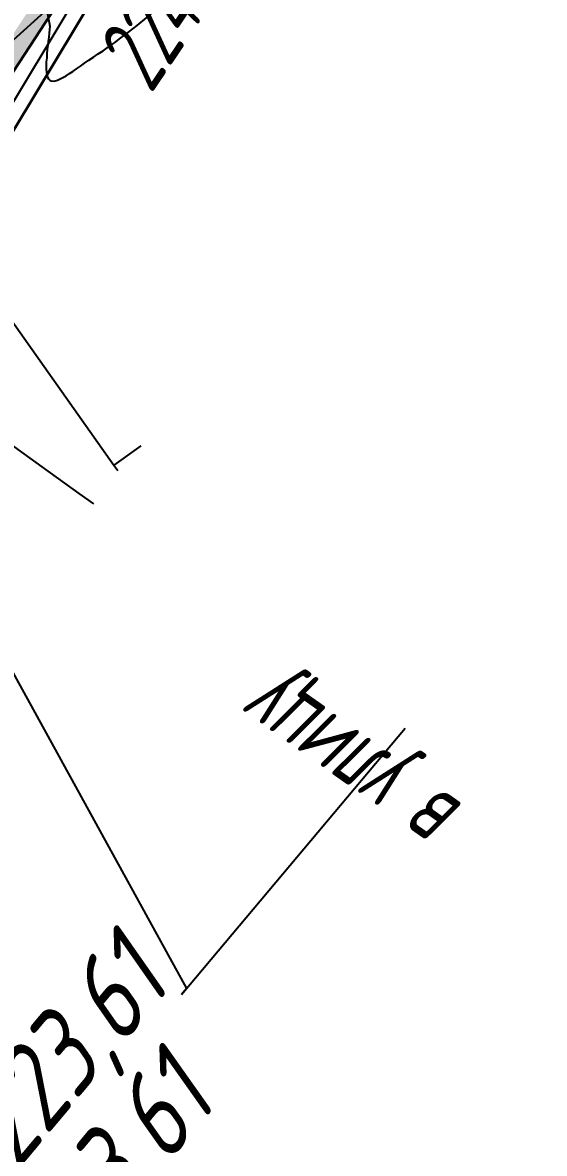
# Model space of a CAD drawing. Header units: millimetres. Extents: x -1799 to 6962, y -1020 to 4121.
# Drawn here: x 3652.5 to 3677.8, y 2821.7 to 2876.4 of the extents above; entities that cross this region are included whole.
import ezdxf
from ezdxf import colors
from ezdxf.entities.mleader import LeaderData, LeaderLine
from ezdxf.math import Vec2, Vec3

# ---------------------------------------------------------------- set-up
doc = ezdxf.new("R2010")
doc.units = ezdxf.units.MM
doc.linetypes.add('CONTI', pattern=[0])
for name, color, linetype, lineweight in [('10', 1, 'Continuous', 35), ('ОСЬ_ВЕРХ_ПОКРЫТИЯ_ОСЬ', 1, 'Continuous', 30), ('Отметки', 5, 'Continuous', 30), ('Тротуар', 40, 'Continuous', 35)]:
    doc.layers.add(name, color=color, linetype=linetype, lineweight=lineweight)
for name, color, linetype in [('GOR_BDEFAULT', 212, 'CONTI'), ('NAD_MDEFAULT', 7, 'CONTI'), ('PI_OTDEFAULT', 172, 'CONTI'), ('SIT_LDEFAULT', 7, 'CONTI'), ('КОПИЯ_ОСЬ_ТАНГЕНСЫ', 1, 'Continuous'), ('ОСЬ_ВЕРХ_ПОКРЫТИЯ_ТАНГЕНСЫ', 1, 'Continuous')]:
    doc.layers.add(name, color=color, linetype=linetype)
doc.styles.add('eskd', font='spds.shx', dxfattribs={"width": 1.2, "oblique": 15})
doc.styles.add('ГОСТ', font='', dxfattribs={"oblique": 15, "height": 4})
doc.styles.get('ГОСТ').set_extended_font_data('GOST type A')

# ---------------------------------------------------------------- blocks, each defined once
blk = doc.blocks.new('_None')

msp = doc.modelspace()

# ---------------------------------------------------------------- hatches: boundary and pattern name
at = {"layer": 'Тротуар', "lineweight": 30, "ltscale": 7}
msp.add_hatch(color=256, dxfattribs=at).paths.add_polyline_path([(3689.855972484404, 2975.383583003108), (3688.849431122662, 2975.461304333446), (3687.986193869156, 2972.475815641147), (3687.422746560196, 2968.916527452332), (3687.20929166204, 2967.937323836063), (3685.670514171603, 2960.878331534018), (3684.512979066154, 2954.426437493798), (3682.689804481672, 2945.928636242089), (3678.467887221583, 2931.065654819285), (3675.168710929933, 2920.675171074842), (3672.484654130365, 2913.344182007399), (3668.355003627375, 2905.03394244836), (3664.503893099327, 2898.174161877868), (3661.321862909166, 2892.933164621157), (3657.76275808886, 2886.142319357407), (3654.92116472321, 2880.858115817805), (3652.984006226741, 2877.357568754268), (3649.399106152743, 2871.89296175578), (3648.876112619715, 2871.064259735321), (3648.641903625141, 2870.73872756624), (3644.543915746452, 2864.28449616154), (3645.123415803633, 2863.413412258414), (3645.398887537778, 2863.788867984352), (3649.482122478288, 2870.196429036011), (3653.840763983239, 2876.840481138242), (3655.799043135028, 2880.379194333603), (3658.649217661246, 2885.679355329287), (3662.201051015765, 2892.456134440762), (3665.367730172331, 2897.670115811204), (3669.239317189271, 2904.566370073159), (3673.404727463445, 2912.948570265819), (3676.115233359431, 2920.351799994161), (3679.425638823692, 2930.777649092873), (3683.660690165541, 2945.6868681837), (3685.494276915919, 2954.233200452675), (3686.651521627509, 2960.68347588965)])

# ---------------------------------------------------------------- linework, layer by layer
at = {"layer": '10'}
msp.add_line((3649.925964376258, 2867.733480734204), (3675.755964376332, 2910.583480734763), dxfattribs=at)
msp.add_line((3649.925964376258, 2867.733480734204), (3675.755964376332, 2910.583480734763), dxfattribs=at)
at = {"layer": 'GOR_BDEFAULT', "color": 212, "elevation": 224, "flags": 128}
msp.add_lwpolyline([(3683.501700376402, 2901.549218735111), (3688.251700376402, 2906.539216734854), (3688.201700376414, 2906.789216734854), (3686.141700376416, 2908.359215734911), (3685.711700376423, 2908.669213734952), (3685.231700376442, 2909.01921173503), (3684.711700376423, 2909.389214735863), (3684.151700376426, 2909.789216734854), (3683.571700376409, 2910.199212734972), (3682.971700376433, 2910.629212735606), (3682.361700376447, 2911.059212735307), (3681.741700376451, 2911.489212735009), (3681.131700376407, 2911.909211734695), (3680.521700376421, 2912.329216734891), (3679.931700376395, 2912.719216735487), (3679.371700376398, 2913.099213735585), (3678.831700376419, 2913.439217735467), (3678.331700376419, 2913.749215735507), (3677.871700376398, 2914.01921173503), (3677.471700376433, 2914.249215735507), (3677.111700376447, 2914.439217735467), (3676.801700376449, 2914.579216734891), (3676.521700376421, 2914.699212734972), (3676.29170037644, 2914.76921173503), (3676.091700376428, 2914.819214735565), (3675.921700376444, 2914.839211735328), (3675.771700376421, 2914.829216734891), (3675.651700376426, 2914.809212735307), (3675.551700376449, 2914.759217735765), (3675.471700376433, 2914.699212734972), (3675.391700376416, 2914.619217735169), (3675.331700376419, 2914.539216734854), (3675.28170037643, 2914.449212734972), (3675.221700376433, 2914.349213735585), (3675.171700376444, 2914.249215735507), (3675.121700376398, 2914.149216735189), (3675.0617003764, 2914.059212735307), (3675.001700376402, 2913.95921473523), (3674.951700376414, 2913.859215734911), (3674.891700376416, 2913.759217735765), (3674.831700376419, 2913.669213734952), (3674.771700376421, 2913.569214735565), (3674.701700376414, 2913.479210735683), (3674.641700376416, 2913.389214735863), (3674.571700376409, 2913.309212735307), (3674.511700376412, 2913.229210735683), (3674.441700376405, 2913.149216735189), (3674.371700376398, 2913.079216734891), (3674.29170037644, 2913.01921173503), (3674.221700376433, 2912.95921473523), (3674.141700376416, 2912.899216735189), (3674.0617003764, 2912.849213735585), (3673.981700376442, 2912.809212735307), (3673.901700376426, 2912.759217735765), (3673.821700376409, 2912.719216735487), (3673.731700376442, 2912.669213734952), (3673.651700376426, 2912.629212735606), (3673.571700376409, 2912.579216734891), (3673.481700376442, 2912.539216734854), (3673.401700376426, 2912.489212735009), (3673.3117003764, 2912.429215735209), (3673.231700376442, 2912.369217735169), (3673.151700376426, 2912.299218735111), (3673.071700376409, 2912.229210735683), (3672.981700376442, 2912.149216735189), (3672.901700376426, 2912.059212735307), (3672.821700376409, 2911.969216735487), (3672.751700376402, 2911.869217735169), (3672.671700376444, 2911.759217735765), (3672.591700376428, 2911.649216735189), (3672.511700376412, 2911.529213735287), (3672.441700376405, 2911.409211734695), (3672.361700376447, 2911.279213735287), (3672.28170037643, 2911.149216735189), (3672.211700376423, 2911.01921173503), (3672.131700376407, 2910.879212735606), (3672.0617003764, 2910.749215735507), (3671.981700376442, 2910.609215734911), (3671.901700376426, 2910.469216735487), (3671.821700376409, 2910.329216734891), (3671.741700376451, 2910.179215735209), (3671.661700376435, 2910.039216734854), (3671.581700376419, 2909.889214735863), (3671.491700376451, 2909.739212735009), (3671.401700376426, 2909.579216734891), (3671.301700376449, 2909.419213734952), (3671.201700376414, 2909.239212735009), (3671.081700376419, 2909.069214735565), (3670.971700376433, 2908.879212735606), (3670.841700376428, 2908.679215735209), (3670.701700376414, 2908.479210735683), (3670.551700376449, 2908.259217735765), (3670.391700376416, 2908.029213735287), (3670.221700376433, 2907.789216734854), (3670.04170037644, 2907.539216734854), (3669.851700376437, 2907.26921173503), (3669.651700376426, 2906.989212735009), (3669.441700376405, 2906.70921473523), (3669.221700376433, 2906.409211734695), (3669.001700376402, 2906.109215734911), (3668.771700376421, 2905.809212735307), (3668.551700376449, 2905.509217735765), (3668.321700376409, 2905.20921473523), (3668.101700376437, 2904.899216735189), (3667.881700376407, 2904.609215734911), (3667.671700376444, 2904.309212735307), (3667.461700376423, 2904.029213735287), (3667.261700376412, 2903.749215735507), (3667.081700376419, 2903.479210735683), (3666.901700376426, 2903.219216735487), (3666.731700376442, 2902.979210735683), (3666.581700376419, 2902.739212735009), (3666.441700376405, 2902.51921173503), (3666.301700376449, 2902.299218735111), (3666.171700376444, 2902.089211735328), (3666.051700376449, 2901.889214735863), (3665.941700376405, 2901.699212734972), (3665.831700376419, 2901.509217735765), (3665.731700376442, 2901.329216734891), (3665.631700376407, 2901.159211734695), (3665.54170037644, 2900.989212735009), (3665.451700376414, 2900.819214735565), (3665.361700376447, 2900.659211734695), (3665.271700376421, 2900.489212735009), (3665.181700376395, 2900.329216734891), (3665.101700376437, 2900.179215735209), (3665.011700376412, 2900.01921173503), (3664.931700376395, 2899.859215734911), (3664.841700376428, 2899.70921473523), (3664.761700376412, 2899.559212735307), (3664.681700376395, 2899.409211734695), (3664.601700376437, 2899.259217735765), (3664.521700376421, 2899.109215734911), (3664.441700376405, 2898.95921473523), (3664.361700376447, 2898.819214735565), (3664.28170037643, 2898.669213734952), (3664.201700376414, 2898.529213735287), (3664.121700376398, 2898.389214735863), (3664.051700376449, 2898.249215735507), (3663.971700376433, 2898.109215734911), (3663.901700376426, 2897.969216735487), (3663.821700376409, 2897.829216734891), (3663.751700376402, 2897.689217735467), (3663.671700376444, 2897.549218735111), (3663.601700376437, 2897.409211734695), (3663.53170037643, 2897.279213735287), (3663.461700376423, 2897.139214735863), (3663.381700376407, 2896.999215735507), (3663.3117003764, 2896.869217735169), (3663.241700376451, 2896.729210735683), (3663.171700376444, 2896.599213735585), (3663.101700376437, 2896.469216735487), (3663.021700376421, 2896.329216734891), (3662.951700376414, 2896.199212734972), (3662.881700376407, 2896.059212735307), (3662.8117003764, 2895.929215735209), (3662.731700376442, 2895.799218735111), (3662.661700376435, 2895.659211734695), (3662.591700376428, 2895.529213735287), (3662.511700376412, 2895.399216735189), (3662.441700376405, 2895.26921173503), (3662.371700376398, 2895.139214735863), (3662.29170037644, 2895.009217735765), (3662.221700376433, 2894.879212735606), (3662.141700376416, 2894.749215735507), (3662.0617003764, 2894.619217735169), (3661.991700376451, 2894.489212735009), (3661.911700376435, 2894.359215734911), (3661.831700376419, 2894.239212735009), (3661.751700376402, 2894.109215734911), (3661.671700376444, 2893.979210735683), (3661.591700376428, 2893.859215734911), (3661.511700376412, 2893.739212735009), (3661.431700376395, 2893.609215734911), (3661.351700376437, 2893.489212735009), (3661.261700376412, 2893.369217735169), (3661.181700376395, 2893.239212735009), (3661.101700376437, 2893.119217735169), (3661.021700376421, 2892.999215735507), (3660.931700376395, 2892.869217735169), (3660.851700376437, 2892.749215735507), (3660.771700376421, 2892.619217735169), (3660.691700376405, 2892.499215735507), (3660.601700376437, 2892.369217735169), (3660.521700376421, 2892.239212735009), (3660.441700376405, 2892.109215734911), (3660.361700376447, 2891.979210735683), (3660.28170037643, 2891.849213735585), (3660.201700376414, 2891.719216735487), (3660.121700376398, 2891.589211735328), (3660.04170037644, 2891.449212734972), (3659.961700376423, 2891.319214735565), (3659.881700376407, 2891.179215735209), (3659.801700376449, 2891.049218735111), (3659.721700376433, 2890.919213734952), (3659.641700376416, 2890.779213735287), (3659.5617003764, 2890.649216735189), (3659.481700376442, 2890.51921173503), (3659.401700376426, 2890.379212735606), (3659.321700376409, 2890.249215735507), (3659.241700376451, 2890.119217735169), (3659.171700376444, 2889.979210735683), (3659.091700376428, 2889.849213735585), (3659.011700376412, 2889.719216735487), (3658.931700376395, 2889.589211735328), (3658.851700376437, 2889.45921473523), (3658.771700376421, 2889.329216734891), (3658.691700376405, 2889.199212734972), (3658.611700376447, 2889.069214735565), (3658.53170037643, 2888.939217735467), (3658.461700376423, 2888.819214735565), (3658.381700376407, 2888.689217735467), (3658.301700376449, 2888.559212735307), (3658.221700376433, 2888.439217735467), (3658.151700376426, 2888.309212735307), (3658.071700376409, 2888.179215735209), (3657.991700376451, 2888.059212735307), (3657.911700376435, 2887.929215735209), (3657.841700376428, 2887.789216734854), (3657.761700376412, 2887.649216735189), (3657.681700376395, 2887.499215735507), (3657.601700376437, 2887.349213735585), (3657.511700376412, 2887.189217735467), (3657.431700376395, 2887.01921173503), (3657.341700376428, 2886.839211735328), (3657.261700376412, 2886.639214735863), (3657.171700376444, 2886.439217735467), (3657.071700376409, 2886.219216735487), (3656.981700376442, 2885.979210735683), (3656.881700376407, 2885.729210735683), (3656.78170037643, 2885.469216735487), (3656.681700376395, 2885.189217735467), (3656.571700376409, 2884.909211734695), (3656.471700376433, 2884.609215734911), (3656.371700376398, 2884.319214735565), (3656.261700376412, 2884.01921173503), (3656.161700376435, 2883.719216735487), (3656.0617003764, 2883.429215735209), (3655.961700376423, 2883.139214735863), (3655.861700376447, 2882.859215734911), (3655.761700376412, 2882.589211735328), (3655.671700376444, 2882.329216734891), (3655.591700376428, 2882.079216734891), (3655.501700376402, 2881.859215734911), (3655.421700376444, 2881.649216735189), (3655.351700376437, 2881.45921473523), (3655.28170037643, 2881.279213735287), (3655.211700376423, 2881.129212735606), (3655.151700376426, 2880.989212735009), (3655.091700376428, 2880.859215734911), (3655.04170037644, 2880.739212735009), (3654.991700376451, 2880.629212735606), (3654.931700376395, 2880.529213735287), (3654.891700376416, 2880.449212734972), (3654.841700376428, 2880.359215734911), (3654.801700376449, 2880.289216734854), (3654.751700376402, 2880.20921473523), (3654.711700376423, 2880.139214735863), (3654.671700376444, 2880.079216734891), (3654.621700376398, 2880.009217735765), (3654.581700376419, 2879.939217735467), (3654.54170037644, 2879.879212735606), (3654.501700376402, 2879.809212735307), (3654.461700376423, 2879.749215735507), (3654.421700376444, 2879.679215735209), (3654.381700376407, 2879.619217735169), (3654.351700376437, 2879.549218735111), (3654.3117003764, 2879.489212735009), (3654.271700376421, 2879.429215735209), (3654.241700376451, 2879.359215734911), (3654.201700376414, 2879.299218735111), (3654.171700376444, 2879.239212735009), (3654.131700376407, 2879.179215735209), (3654.101700376437, 2879.109215734911), (3653.721700376433, 2878.20921473523), (3653.571700376409, 2877.479210735683), (3653.79170037644, 2876.26921173503), (3653.78170037643, 2876.109215734911), (3653.761700376412, 2875.929215735209), (3653.741700376451, 2875.739212735009), (3653.721700376433, 2875.539216734854), (3653.701700376414, 2875.339211735328), (3653.671700376444, 2875.129212735606), (3653.651700376426, 2874.929215735209), (3653.641700376416, 2874.729210735683), (3653.621700376398, 2874.539216734854), (3653.621700376398, 2874.359215734911), (3653.621700376398, 2874.189217735467), (3653.631700376407, 2874.039216734854), (3653.651700376426, 2873.909211734695), (3653.681700376395, 2873.799218735111), (3653.731700376442, 2873.70921473523), (3653.79170037644, 2873.649216735189), (3653.861700376447, 2873.619217735169), (3653.951700376414, 2873.609215734911), (3654.051700376449, 2873.619217735169), (3654.171700376444, 2873.659211734695), (3654.29170037644, 2873.70921473523), (3654.431700376395, 2873.779213735287), (3654.581700376419, 2873.869217735169), (3654.741700376451, 2873.969216735487), (3654.911700376435, 2874.079216734891), (3655.091700376428, 2874.199212734972), (3655.28170037643, 2874.329216734891), (3655.481700376442, 2874.469216735487), (3655.691700376405, 2874.619217735169), (3655.911700376435, 2874.759217735765), (3656.131700376407, 2874.919213734952), (3656.371700376398, 2875.079216734891), (3656.631700376407, 2875.259217735765), (3656.921700376444, 2875.45921473523), (3657.241700376451, 2875.699212734972), (3657.611700376447, 2875.979210735683), (3658.021700376421, 2876.299218735111), (3658.491700376451, 2876.689217735467), (3659.011700376412, 2877.139214735863), (3659.611700376447, 2877.659211734695), (3660.28170037643, 2878.259217735765), (3661.03170037643, 2878.949212734972), (3661.871700376398, 2879.729210735683), (3662.801700376449, 2880.619217735169), (3663.841700376428, 2881.619217735169)], dxfattribs=at)
at = {"layer": 'SIT_LDEFAULT', "color": 7}
for p, q in [((3655.361700376447, 2878.159211734695), (3651.011700376412, 2870.929215735209)), ((3651.111700376447, 2863.179215735209), (3656.891700376416, 2855.009217735765)), ((3653.421700376444, 2854.919213734952), (3650.921700376444, 2856.70921473523)), ((3658.201700376414, 2855.939217735467), (3656.891700376416, 2855.009217735765)), ((3655.221700376433, 2853.639214735863), (3653.421700376444, 2854.919213734952)), ((3656.891700376416, 2855.009217735765), (3657.081700376419, 2854.739212735009)), ((3655.921700376444, 2853.139214735863), (3655.221700376433, 2853.639214735863))]:
    msp.add_line(p, q, dxfattribs=at)
at = {"layer": 'КОПИЯ_ОСЬ_ТАНГЕНСЫ'}
msp.add_line((3568.791700375858, 2800.61921473631), (3668.278458643626, 2890.250770822552), dxfattribs=at)
at = {"layer": 'ОСЬ_ВЕРХ_ПОКРЫТИЯ_ОСЬ'}
msp.add_lwpolyline([(3622.287922813537, 2849.873507361312), (3622.973382632665, 2850.576890978416), (3623.656432885657, 2851.282614704606), (3624.337003490373, 2851.990729972174), (3625.015023765862, 2852.701287522365), (3625.690422421563, 2853.414337401663), (3626.363127547093, 2854.129928931047), (3627.033066601793, 2854.848110684578), (3627.700166404489, 2855.568930471701), (3628.364353124614, 2856.292435313028), (3629.02555227234, 2857.018671421719), (3629.683688690429, 2857.747684173671), (3630.338686545272, 2858.479518094485), (3630.990469319173, 2859.214216829662), (3631.638959802638, 2859.951823123184), (3632.284080087158, 2860.692378797953), (3632.925751558398, 2861.435924725992), (3633.563894889909, 2862.182500804228), (3634.198430037455, 2862.932145943319), (3634.198430037455, 2862.932145943319, 0.090851226829), (3669.94031741145, 2925.533320878086)], format="xyb", dxfattribs=at)
at = {"layer": 'ОСЬ_ВЕРХ_ПОКРЫТИЯ_ТАНГЕНСЫ'}
msp.add_line((3568.791700375858, 2800.61921473631), (3668.281700375848, 2890.249214736198), dxfattribs=at)
at = {"layer": 'Тротуар', "linetype": 'Continuous'}
msp.add_lwpolyline([(3645.324800058248, 2863.648747170729), (3649.482122478288, 2870.196429036011), (3653.840763983239, 2876.840481138242), (3655.799043135028, 2880.379194333603), (3658.649217661246, 2885.679355329287), (3661.454646182867, 2891.213118857157), (3665.367730172331, 2897.670115811204), (3669.239317189271, 2904.566370073159), (3673.404727463445, 2912.948570265819), (3676.115233359431, 2920.351799994161), (3679.425638823692, 2930.777649092873), (3683.660690165541, 2945.6868681837), (3685.494276915919, 2954.233200452675), (3686.651521627509, 2960.68347588965), (3689.855972484404, 2975.383583003108)], dxfattribs=at)

# ---------------------------------------------------------------- texts
at = {"layer": 'NAD_MDEFAULT', "color": 7, "style": 'eskd', "oblique": 10, "width": 0.8}
msp.add_text('в улицу', height=3.5, rotation=144.800312, dxfattribs=at).set_placement((3673.936190376417, 2838.499382735615))
at = {"layer": 'PI_OTDEFAULT', "color": 172, "style": 'eskd', "oblique": 10, "width": 0.8}
msp.add_text('224.09', height=3.5, rotation=56, dxfattribs=at).set_placement((3658.691700376405, 2872.939217735467))
at = {"layer": 'Отметки', "color": 0, "style": 'ГОСТ', "oblique": 15}
msp.add_text('223,61', height=4, rotation=50.28973822337461, dxfattribs=at).set_placement((3654.466849784434, 2815.065743134742, 126.574))

# ---------------------------------------------------------------- leaders
at = {"layer": 'Отметки', "ltscale": 0.2}
ml = msp.add_multileader_mtext('Standard', dxfattribs=at)
ml.set_content('223,61', color=256, style='ГОСТ')
ml.set_leader_properties()
ml.set_arrow_properties(name='NONE')
ml.build(insert=Vec2(0, 0))
ml.multileader.update_dxf_attribs({"text_left_attachment_type": 6, "text_right_attachment_type": 6, "dogleg_length": 0.36, "arrow_head_size": 2})
ctx = ml.context
ctx.base_point, ctx.arrow_head_size, ctx.landing_gap_size, ctx.plane_origin, ctx.plane_x_axis, ctx.plane_y_axis = Vec3(3647.855683480551, 2814.696186360905), 2, 0, Vec3(3744.867707267005, 2775.620920488064), Vec3(0.6431006885649535, 0.7657816296877868), Vec3(-0.7657816296877868, 0.6431006885649535)
ctx.left_attachment, ctx.right_attachment, ctx.text_align_type = 6, 6, 2
notes = []
notes.append((ctx, [(1, (1, 1, 0), (3660.41353304784, 2829.649630942767), (-0.6431006885649537, -0.7657816296877867), 0.3600000000000004, [(0, [(3643.829159101801, 2859.798412485433)], 0, [])])]))
ctx.mtext.insert, ctx.mtext.text_direction, ctx.mtext.rotation, ctx.mtext.alignment, ctx.mtext.line_spacing_style, ctx.mtext.flow_direction = Vec3(3656.659092876691, 2832.332488535357), Vec3(0.6431006885649536, 0.7657816296877868), 0.8722558604334854, 3, 2, 5
for ctx, leaders in notes:
    for number, flags, end, landing, length, lines in leaders:
        leader = LeaderData()
        leader.index, (leader.has_last_leader_line, leader.has_dogleg_vector, leader.attachment_direction) = number, flags
        leader.last_leader_point, leader.dogleg_vector, leader.dogleg_length = Vec3(end), Vec3(landing), length
        for number, points, colour, breaks in lines:
            line = LeaderLine()
            line.index, line.vertices, line.color, line.breaks = number, Vec3.list(points), colors.encode_raw_color(colour), breaks
            leader.lines.append(line)
        ctx.leaders.append(leader)

doc.saveas('drawing.dxf')
